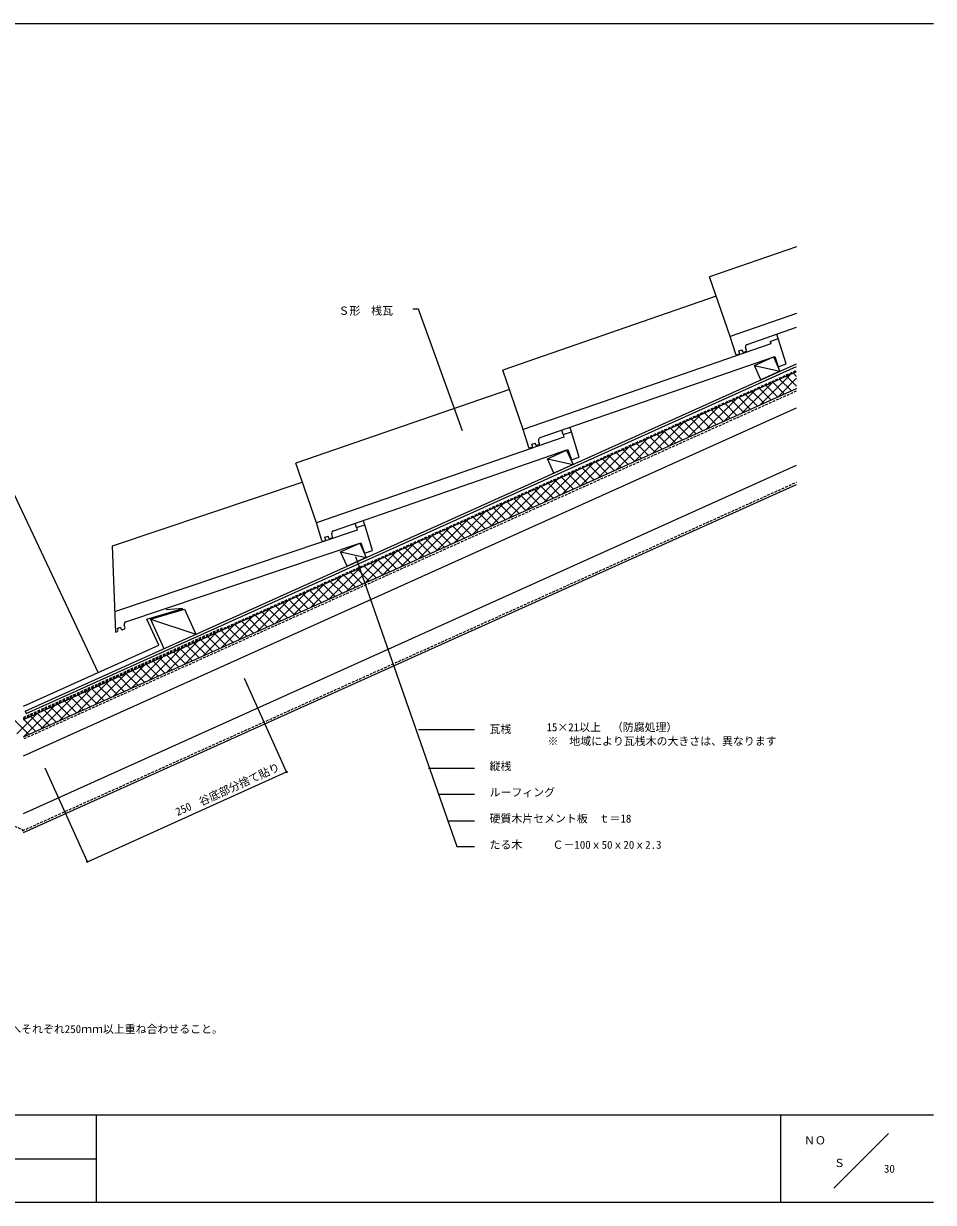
# Model space of a CAD drawing. Units: millimetres, scale not verified. Extents: x -203 to 197, y -138 to 132.
# Drawn here: x -11.8 to 196.8, y -138.4 to 131.6 of the extents above; entities that cross this region are included whole.
import ezdxf
from ezdxf.enums import TextEntityAlignment as Align

# ---------------------------------------------------------------- set-up
doc = ezdxf.new("R2010")
doc.units = ezdxf.units.MM
doc.header["$LTSCALE"] = 0.5
doc.header["$PDMODE"] = 32
doc.header["$PDSIZE"] = 0.25
doc.linetypes.add('DASHED1', pattern=[1.8, 1.2, -0.6])
for name, color, linetype, lineweight in [('0-0', 5, 'Continuous', 18), ('1-0', 7, 'Continuous', 18), ('1-2', 3, 'Continuous', 18), ('1-3', 7, 'Continuous', 18)]:
    doc.layers.add(name, color=color, linetype=linetype, lineweight=lineweight)
doc.styles.add('ＭＳ ゴシック', font='')
doc.styles.get('ＭＳ ゴシック').set_extended_font_data('MS Gothic')

msp = doc.modelspace()

# ---------------------------------------------------------------- linework, layer by layer
at = {"layer": '0-0'}
for p, q in [((-203.2432, 131.6351), (196.7568, 131.6351)), ((196.7568, -118.3649), (-203.2433, -118.3649)), ((4.8649, -118.3649), (4.8649, -138.3649)), ((161.7568, -138.3649), (161.7568, -118.3649)), ((186.4865, -122.5541), (173.9189, -135.1216)), ((-72.973, -128.3649), (4.8649, -128.3649)), ((196.7568, -138.3649), (-203.2432, -138.3649))]:
    msp.add_line(p, q, dxfattribs=at)
at = {"layer": '1-0', "linetype": 'DASHED1'}
for p, q in [((-11.7831, -27.5125), (165.3121, 52.1803)), ((-11.7831, -27.2631), (33.8129, -6.7449))]:
    msp.add_line(p, q, dxfattribs=at)
at = {"layer": '1-0'}
for p, q in [((-11.7831, -27.7619), (165.4054, 51.973)), ((-11.4195, -25.8437), (165.4054, 53.7275)), ((-11.1733, -26.3908), (165.4054, 53.0696)), ((157.2092, 50.0392), (155.749, 53.2841)), ((155.749, 53.2841), (161.5864, 52.009)), ((108.3291, 31.9451), (112.6891, 33.953)), ((109.7892, 28.7002), (108.3291, 31.9451)), ((109.7892, 28.7002), (108.3291, 31.9451)), ((108.3291, 31.9451), (114.1665, 30.67)), ((64.5349, 16.1919), (64.229, 17.21)), ((60.892, 10.6442), (66.7466, 9.331))]:
    msp.add_line(p, q, dxfattribs=at)
at = {"layer": '1-0', "color": 6, "linetype": 'DASHED1'}
msp.add_line((-11.7202, -27.7336), (33.8759, -7.2153), dxfattribs=at)
at = {"layer": '1-0'}
for points in [[(157.2092, 50.0392), (155.749, 53.284), (160.0805, 55.2788)], [(160.1091, 55.2919), (161.5864, 52.009), (157.2092, 50.0392)], [(160.1091, 55.2919), (161.5864, 52.009), (157.2092, 50.0392)], [(160.1091, 55.2919), (161.5864, 52.0089), (157.2092, 50.0392)], [(112.6892, 33.9529), (114.1665, 30.67), (109.7892, 28.7002)], [(112.6892, 33.9529), (114.1665, 30.67), (109.7892, 28.7002)]]:
    msp.add_lwpolyline(points, dxfattribs=at)
msp.add_lwpolyline([(62.3693, 7.3613), (60.892, 10.6442), (65.2693, 12.6139), (66.7466, 9.331)], close=True, dxfattribs=at)
at = {"layer": '1-2', "color": 7}
for p, q in [((165.4054, 80.4923), (145.472, 73.5956)), ((150.1804, 59.9871), (145.472, 73.5956)), ((146.9961, 69.1908), (98.0521, 52.2566)), ((161.206, 59.5046), (160.859, 60.5073)), ((102.7605, 38.6481), (98.0521, 52.2566)), ((99.5761, 47.8518), (50.6322, 30.9177)), ((111.895, 37.5113), (111.5807, 38.5253)), ((113.786, 38.1656), (113.4391, 39.1683)), ((55.3406, 17.3092), (50.6322, 30.9177)), ((52.2663, 26.6259), (8.5554, 11.9282)), ((66.4316, 16.8297), (66.0875, 17.853)), ((17.3697, -4.7451), (25.1374, -2.5119)), ((25.1374, -2.5119), (27.7125, -8.2343)), ((17.3697, -4.7451), (20.4171, -11.5172)), ((17.3697, -4.7451), (27.7125, -8.2343)), ((-11.3951, -25.8327), (-11.1489, -26.3799))]:
    msp.add_line(p, q, dxfattribs=at)
at = {"layer": '1-2'}
for p, q in [((165.4054, 65.2548), (150.1804, 59.9871)), ((151.4441, 55.9099), (150.1804, 59.9871)), ((154.0763, 58.1605), (165.4054, 62.0803)), ((159.3149, 58.8503), (161.206, 59.5046)), ((163.0127, 53.675), (161.206, 59.5046)), ((159.4926, 58.2769), (102.7605, 38.6481)), ((152.1576, 56.6479), (152.914, 56.9097)), ((153.0515, 56.466), (152.914, 56.9097)), ((153.9063, 56.748), (153.6993, 57.4159)), ((159.3149, 58.8503), (159.4926, 58.2769)), ((106.6563, 36.8216), (160.3812, 55.4098)), ((151.7005, 55.7801), (152.1733, 55.9436)), ((152.2989, 56.1918), (152.1576, 56.6479)), ((153.7807, 56.4998), (153.3079, 56.3362)), ((160.3812, 55.4098), (161.2012, 53.0397)), ((161.1986, 53.0473), (163.0127, 53.675)), ((104.0241, 34.5709), (102.7605, 38.6481)), ((111.895, 37.5113), (113.7861, 38.1656)), ((115.5928, 32.336), (113.786, 38.1656)), ((112.0727, 36.9379), (55.3406, 17.3092)), ((104.7376, 35.309), (105.494, 35.5707)), ((104.879, 34.8529), (104.7376, 35.309)), ((105.6315, 35.1271), (105.494, 35.5707)), ((106.3607, 35.1608), (105.888, 34.9972)), ((106.4864, 35.409), (106.2794, 36.0769)), ((111.895, 37.5113), (112.0727, 36.9379)), ((59.2364, 15.4826), (112.9613, 34.0709)), ((104.2806, 34.4411), (104.7534, 34.6047)), ((112.9613, 34.0709), (113.7813, 31.7007)), ((113.7786, 31.7084), (115.5928, 32.336)), ((56.6042, 13.2319), (55.3406, 17.3092)), ((64.5349, 16.1919), (66.4316, 16.8297)), ((68.1874, 10.9846), (66.4316, 16.8297)), ((57.3177, 13.97), (58.0741, 14.2317)), ((57.4591, 13.5139), (57.3177, 13.97)), ((58.2116, 13.7881), (58.0741, 14.2317)), ((58.9408, 13.8219), (58.4681, 13.6583)), ((59.0665, 14.0701), (58.8595, 14.738)), ((64.5349, 16.1919), (64.7075, 15.617)), ((11.686, -5.3764), (65.5711, 12.7423)), ((56.8607, 13.1021), (57.3334, 13.2657)), ((65.5711, 12.7423), (66.3704, 10.3651)), ((66.3678, 10.3727), (68.1874, 10.9846)), ((9.2896, -7.7361), (9.7638, -7.5766)), ((9.7542, -6.8722), (10.5129, -6.6171)), ((9.8916, -7.3295), (9.7542, -6.8722)), ((10.6465, -7.0619), (10.5129, -6.6171)), ((11.376, -7.0345), (10.9018, -7.194)), ((11.5038, -6.7874), (11.3027, -6.1178)), ((-11.7831, -24.7059), (19.2222, -10.7535))]:
    msp.add_line(p, q, dxfattribs=at)
msp.add_lwpolyline([(19.2222, -10.7535), (16.5193, -4.7471), (24.756, -2.3582), (20.8895, -2.6635)], dxfattribs=at)
for centre, radius, start, end in [((154.2724, 57.5935), 0.6, 109.08589, 197.21983), ((153.7153, 56.6888), 0.2, 289.0885, 17.21996), ((151.6351, 55.9691), 0.2, 197.21655, 289.08514), ((152.1079, 56.1326), 0.2, 289.08401, 17.21758), ((153.2426, 56.5252), 0.2, 197.21758, 289.0885), ((105.8226, 35.1862), 0.2, 197.21758, 289.0885), ((106.8525, 36.2545), 0.6, 109.08589, 197.21983), ((106.2953, 35.3498), 0.2, 289.0885, 17.21996), ((104.2152, 34.6301), 0.2, 197.21655, 289.08514), ((104.6879, 34.7937), 0.2, 289.08401, 17.21758), ((57.268, 13.4547), 0.2, 289.08401, 17.21758), ((58.4027, 13.8473), 0.2, 197.21758, 289.0885), ((59.4326, 14.9156), 0.6, 109.08589, 197.21983), ((58.8754, 14.0109), 0.2, 289.0885, 17.21996), ((56.7953, 13.2912), 0.2, 197.21655, 289.08514), ((11.8773, -5.9451), 0.6, 108.58589, 196.71983), ((9.7001, -7.3871), 0.2, 288.58401, 16.71758), ((10.8381, -7.0044), 0.2, 196.71758, 288.5885), ((11.3123, -6.845), 0.2, 288.5885, 16.71996)]:
    msp.add_arc(centre, radius, start, end, dxfattribs=at)
at = {"layer": '1-3'}
for p, q in [((-36.2216, 70.7503), (5.3267, -17.0767)), ((156.9526, 44.2215), (164.1303, 51.3992)), ((164.6171, 51.6182), (165.4054, 50.8299)), ((152.8386, 42.3702), (160.0163, 49.5479)), ((158.375, 48.8093), (161.0976, 46.0868)), ((159.9356, 49.5115), (162.6581, 46.789)), ((161.0667, 46.0728), (165.4054, 50.4116)), ((161.4961, 50.2138), (164.2186, 47.4912)), ((163.0566, 50.916), (165.4054, 48.5672)), ((-11.7831, -31.7096), (165.4054, 48.0253)), ((148.7245, 40.5188), (155.9022, 47.6965)), ((152.133, 46.0004), (154.8556, 43.2778)), ((153.6936, 46.7026), (156.4161, 43.9801)), ((155.2541, 47.4049), (157.9766, 44.6823)), ((156.8145, 48.1071), (159.5371, 45.3845)), ((165.1807, 47.9242), (165.4054, 48.1488)), ((-11.7831, -36.0959), (165.4054, 43.6389)), ((140.4964, 36.8162), (147.6741, 43.9939)), ((144.6105, 38.6675), (151.7881, 45.8452)), ((147.4515, 43.8937), (150.1741, 41.1712)), ((149.012, 44.596), (151.7346, 41.8734)), ((150.5725, 45.2982), (153.2951, 42.5756)), ((136.3823, 34.9649), (143.56, 42.1425)), ((141.2095, 41.0848), (143.932, 38.3622)), ((142.77, 41.787), (145.4925, 39.0645)), ((144.3305, 42.4893), (147.0531, 39.7667)), ((145.891, 43.1915), (148.6136, 40.4689)), ((128.1542, 31.2622), (135.3319, 38.4399)), ((132.2683, 33.1136), (139.4459, 40.2912)), ((134.9674, 38.2759), (137.69, 35.5533)), ((136.528, 38.9781), (139.2505, 36.2556)), ((138.0885, 39.6803), (140.811, 36.9578)), ((139.649, 40.3826), (142.3715, 37.66)), ((124.0401, 29.4109), (131.2178, 36.5886)), ((128.7254, 35.467), (131.448, 32.7444)), ((130.2859, 36.1692), (133.0085, 33.4466)), ((131.8464, 36.8714), (134.569, 34.1489)), ((133.4069, 37.5737), (136.1295, 34.8511)), ((115.812, 25.7082), (122.9897, 32.8859)), ((119.9261, 27.5596), (127.1037, 34.7372)), ((122.4834, 32.6581), (125.206, 29.9355)), ((124.0439, 33.3603), (126.7665, 30.6377)), ((125.6044, 34.0625), (128.327, 31.34)), ((127.1649, 34.7648), (129.8875, 32.0422)), ((-11.7831, -49.255), (165.4054, 30.4799)), ((111.6979, 23.8569), (118.8756, 31.0346)), ((116.2414, 29.8492), (118.9639, 27.1266)), ((117.8019, 30.5514), (120.5244, 27.8288)), ((119.3624, 31.2536), (122.0849, 28.531)), ((120.9229, 31.9558), (123.6455, 29.2333)), ((103.4698, 20.1542), (110.6475, 27.3319)), ((107.5839, 22.0056), (114.7616, 29.1832)), ((109.9993, 27.0402), (112.7219, 24.3177)), ((111.5599, 27.7425), (114.2824, 25.0199)), ((113.1204, 28.4447), (115.8429, 25.7221)), ((114.6809, 29.1469), (117.4034, 26.4244)), ((-11.7831, -53.6413), (165.4054, 26.0935)), ((99.3557, 18.3029), (106.5334, 25.4806)), ((105.3178, 24.9336), (108.0404, 22.211)), ((106.8783, 25.6358), (109.6009, 22.9132)), ((108.4388, 26.338), (111.1614, 23.6155)), ((91.1276, 14.6002), (98.3052, 21.7779)), ((95.2417, 16.4516), (102.4193, 23.6292)), ((99.0758, 22.1246), (101.7984, 19.4021)), ((100.6363, 22.8269), (103.3589, 20.1043)), ((102.1968, 23.5291), (104.9194, 20.8065)), ((103.7573, 24.2313), (106.4799, 21.5088)), ((87.0135, 12.7489), (94.1912, 19.9266)), ((92.8338, 19.3157), (95.5563, 16.5932)), ((94.3943, 20.018), (97.1169, 17.2954)), ((95.9548, 20.7202), (98.6773, 17.9976)), ((97.5153, 21.4224), (100.2379, 18.6999)), ((78.7853, 9.0462), (85.963, 16.2239)), ((82.8994, 10.8976), (90.0771, 18.0752)), ((86.5917, 16.5068), (89.3143, 13.7843)), ((88.1522, 17.2091), (90.8748, 14.4865)), ((89.7128, 17.9113), (92.4353, 15.1887)), ((91.2733, 18.6135), (93.9958, 15.8909)), ((74.6712, 7.1949), (81.8489, 14.3725)), ((80.3497, 13.6979), (83.0723, 10.9753)), ((81.9102, 14.4001), (84.6328, 11.6776)), ((83.4707, 15.1024), (86.1933, 12.3798)), ((85.0312, 15.8046), (87.7538, 13.082)), ((8.5554, 11.9282), (9.2896, -7.7361)), ((70.5572, 5.3435), (77.7348, 12.5212)), ((74.1077, 10.889), (76.8303, 8.1664)), ((75.6682, 11.5912), (78.3908, 8.8687)), ((77.2287, 12.2934), (79.9513, 9.5709)), ((78.7892, 12.9957), (81.5118, 10.2731)), ((62.329, 1.6409), (69.5067, 8.8185)), ((66.4431, 3.4922), (73.6207, 10.6699)), ((69.4262, 8.7823), (72.1487, 6.0597)), ((70.9867, 9.4845), (73.7092, 6.762)), ((72.5472, 10.1868), (75.2698, 7.4642)), ((58.2149, -0.2105), (65.3926, 6.9672)), ((63.1841, 5.9734), (65.9067, 3.2508)), ((64.7446, 6.6756), (67.4672, 3.9531)), ((66.3051, 7.3779), (69.0277, 4.6553)), ((67.8657, 8.0801), (70.5882, 5.3575)), ((49.9868, -3.9131), (57.1644, 3.2645)), ((54.1008, -2.0618), (61.2785, 5.1159)), ((56.9421, 3.1645), (59.6647, 0.4419)), ((58.5026, 3.8667), (61.2252, 1.1442)), ((60.0631, 4.5689), (62.7857, 1.8464)), ((61.6236, 5.2712), (64.3462, 2.5486)), ((45.8727, -5.7645), (53.0503, 1.4132)), ((50.7001, 0.3556), (53.4227, -2.367)), ((52.2606, 1.0578), (54.9832, -1.6648)), ((53.8211, 1.76), (56.5437, -0.9625)), ((55.3816, 2.4622), (58.1042, -0.2603)), ((37.6445, -9.4672), (44.8222, -2.2895)), ((41.7586, -7.6158), (48.9362, -0.4381)), ((44.4581, -2.4533), (47.1806, -5.1759)), ((46.0186, -1.7511), (48.7411, -4.4737)), ((47.5791, -1.0489), (50.3016, -3.7714)), ((49.1396, -0.3467), (51.8621, -3.0692)), ((33.5304, -11.3185), (40.7081, -4.1408)), ((38.216, -5.2623), (40.9386, -7.9848)), ((39.7765, -4.56), (42.4991, -7.2826)), ((41.337, -3.8578), (44.0596, -6.5804)), ((42.8976, -3.1556), (45.6201, -5.8781)), ((25.3023, -15.0211), (32.4799, -7.8435)), ((29.4163, -13.1698), (36.594, -5.9922)), ((31.974, -8.0712), (34.6966, -10.7937)), ((33.5345, -7.3689), (36.2571, -10.0915)), ((35.095, -6.6667), (37.8176, -9.3893)), ((36.6555, -5.9645), (39.3781, -8.687)), ((21.1882, -16.8725), (28.3659, -9.6948)), ((27.2925, -10.1778), (30.015, -12.9004)), ((28.853, -9.4756), (31.5755, -12.1982)), ((30.4135, -8.7734), (33.1361, -11.496)), ((12.96, -20.5752), (20.1377, -13.3975)), ((17.0741, -18.7238), (24.2518, -11.5462)), ((21.0504, -12.9868), (23.773, -15.7093)), ((22.611, -12.2845), (25.3335, -15.0071)), ((24.1715, -11.5823), (26.894, -14.3049)), ((25.732, -10.8801), (28.4545, -13.6026)), ((8.8459, -22.4265), (16.0236, -15.2488)), ((14.8084, -15.7957), (17.531, -18.5182)), ((16.3689, -15.0934), (19.0915, -17.816)), ((17.9294, -14.3912), (20.652, -17.1138)), ((19.4899, -13.689), (22.2125, -16.4116)), ((4.7319, -24.2778), (11.9095, -17.1002)), ((8.5664, -18.6046), (11.2889, -21.3272)), ((10.1269, -17.9024), (12.8495, -20.6249)), ((11.6874, -17.2001), (14.41, -19.9227)), ((13.2479, -16.4979), (15.9705, -19.2205)), ((48.5305, -39.7811), (38.8805, -18.3366)), ((-3.4963, -27.9805), (3.6814, -20.8028)), ((0.6178, -26.1292), (7.7955, -18.9515)), ((2.3244, -21.4135), (5.0469, -24.1361)), ((3.8849, -20.7113), (6.6074, -23.4338)), ((5.4454, -20.009), (8.1679, -22.7316)), ((7.0059, -19.3068), (9.7284, -22.0294)), ((-7.6104, -29.8318), (-0.4327, -22.6542)), ((-3.9177, -24.2224), (-1.1951, -26.945)), ((-2.3572, -23.5202), (0.3654, -26.2427)), ((-0.7967, -22.818), (1.9259, -25.5405)), ((0.7638, -22.1157), (3.4864, -24.8383)), ((-15.7313, -25.9852), (-10.5581, -31.1583)), ((-13.3214, -31.0174), (-8.6609, -26.3568)), ((-11.7244, -31.6832), (-4.5468, -24.5055)), ((-8.5992, -26.3291), (-5.8766, -29.0517)), ((-7.0387, -25.6269), (-4.3161, -28.3494)), ((-5.4782, -24.9246), (-2.7556, -27.6472)), ((-11.7202, -27.7336), (-8.9976, -30.4561)), ((-10.1597, -27.0313), (-7.4371, -29.7539)), ((91.6216, -30.089), (78.7306, -30.089)), ((2.8715, -60.3276), (-6.7786, -38.8831)), ((2.8715, -60.3276), (48.5305, -39.7811)), ((91.6216, -38.9668), (81.0598, -38.9668)), ((91.6216, -44.9091), (83.2226, -44.9091)), ((91.6216, -51.0799), (85.4686, -51.0799))]:
    msp.add_line(p, q, dxfattribs=at)
at = {"layer": '1-3', "linetype": 'DASHED1'}
for p, q in [((-11.5944, -32.1291), (165.5942, 47.6058)), ((-11.5944, -53.2218), (-192.973, 28.3986)), ((-11.9719, -53.2218), (165.4054, 26.598))]:
    msp.add_line(p, q, dxfattribs=at)
at = {"layer": '1-3', "color": 3}
msp.add_line((64.7075, 15.617), (9.1156, -3.0757), dxfattribs=at)
at = {"layer": '1-3'}
for points in [[(88.8668, 38.334), (78.7204, 66.2109), (77.4465, 66.2109)], [(64.2857, 9.5979), (87.5695, -56.8521), (91.6216, -56.8521)]]:
    msp.add_lwpolyline(points, dxfattribs=at)
for p in [(48.5305, -39.7811), (2.8715, -60.3276)]:
    msp.add_point(p, dxfattribs=at)

# ---------------------------------------------------------------- texts
at = {"layer": '0-0', "color": 7, "style": 'ＭＳ ゴシック'}
for s, p in [('ＮＯ', (167.1021, -125.6345)), ('Ｓ', (173.9788, -130.8109))]:
    msp.add_text(s, height=1.833, dxfattribs=at).set_placement(p, align=Align.BOTTOM_LEFT)
at = {"layer": '1-3', "style": 'ＭＳ ゴシック'}
for s, p in [('Ｓ形\u3000桟瓦', (60.4164, 64.3801)), ('瓦桟', (95.0381, -31.44)), ('15×21以上\u3000（防腐処理）', (108.0815, -31.0037)), ('※\u3000地域により瓦桟木の大きさは、異なります', (108.3124, -34.1909)), ('縦桟', (95.0381, -39.9183)), ('ルーフィング', (95.0381, -45.9183)), ('硬質木片セメント板\u3000ｔ＝18', (95.0381, -51.9183)), ('たる木', (95.0381, -57.9183)), ('Ｃ－100ｘ50ｘ20ｘ2.3', (109.4712, -57.9183)), ('谷部分のルーフィングは、両方向へそれぞれ250ｍｍ以上重ね合わせること。', (-52.3134, -100.1316)), ('30', (185.419, -132.1218))]:
    msp.add_text(s, height=1.833, dxfattribs=at).set_placement(p, align=Align.BOTTOM_LEFT)
for s, p in [('谷底部分捨て貼り', (29.1661, -48.0431)), ('250', (23.7859, -50.3678))]:
    msp.add_text(s, height=1.833, rotation=24.228, dxfattribs=at).set_placement(p, align=Align.BOTTOM_LEFT)

doc.saveas('drawing.dxf')
